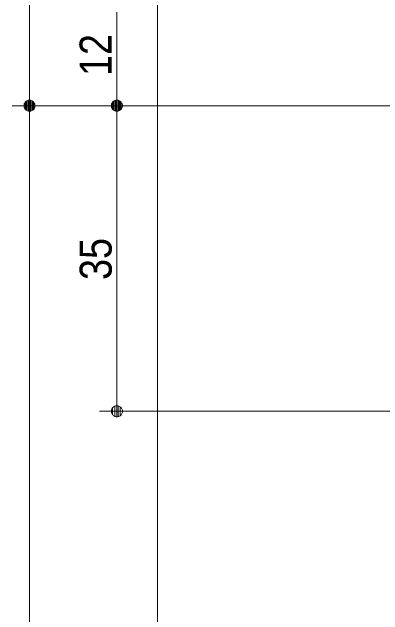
# Model space of a CAD drawing. Units: millimetres, scale not verified, with parts at other scales. Extents: x -6062 to 6062, y -3045 to 3045.
# Drawn here: x -26 to 399, y -43 to 648 of the extents above; entities that cross this region are included whole.
import ezdxf
from ezdxf.enums import TextEntityAlignment as Align

# ---------------------------------------------------------------- set-up
doc = ezdxf.new("R2010")
doc.units = ezdxf.units.MM
doc.header["$LTSCALE"] = 20
for name, color, linetype, lineweight in [('0-1_0', 7, 'Continuous', 9), ('0-2_2寸法-1', 7, 'Continuous', 9), ('0-4_3一般', 7, 'Continuous', 9)]:
    doc.layers.add(name, color=color, linetype=linetype, lineweight=lineweight)
doc.styles.add('ＭＳ Ｐゴシック', font='')
doc.styles.get('ＭＳ Ｐゴシック').set_extended_font_data('MS PGothic')

# ---------------------------------------------------------------- blocks, each defined once
blk = doc.blocks.new('グループ-93')
at = {"layer": '0-4_3一般'}
blk.add_line((38563.7, 19804.9), (38563.7, -40000), dxfattribs=at)
blk = doc.blocks.new('_Dot')
at = {"layer": '0-1_0'}
for p, q in [((-10, 0), (-20, 0)), ((9.78, 2), (-9.78, 2)), ((7.99, 6), (-7.99, 6)), ((9.16, -3.98), (-9.16, -3.98)), ((6, -7.98), (-6, -7.98))]:
    blk.add_line(p, q, dxfattribs=at)
for points in [[(10, 0), (9.92, 1.25), (9.69, 2.49), (9.3, 3.68), (8.76, 4.82), (8.09, 5.88), (7.29, 6.85), (6.37, 7.71), (5.36, 8.44), (4.26, 9.05), (3.09, 9.51), (1.87, 9.82), (0.63, 9.98), (-0.63, 9.98), (-1.87, 9.82), (-3.09, 9.51), (-4.26, 9.05), (-5.36, 8.44), (-6.37, 7.71), (-7.29, 6.85), (-8.09, 5.88), (-8.76, 4.82), (-9.3, 3.68), (-9.69, 2.49), (-9.92, 1.25), (-10, 0), (0, 0)], [(-10, 0), (-9.92, -1.25), (-9.69, -2.49), (-9.3, -3.68), (-8.76, -4.82), (-8.09, -5.88), (-7.29, -6.85), (-6.37, -7.71), (-5.36, -8.44), (-4.26, -9.05), (-3.09, -9.51), (-1.87, -9.82), (-0.63, -9.98), (0.63, -9.98), (1.87, -9.82), (3.09, -9.51), (4.26, -9.05), (5.36, -8.44), (6.37, -7.71), (7.29, -6.85), (8.09, -5.88), (8.76, -4.82), (9.3, -3.68), (9.69, -2.49), (9.92, -1.25), (10, 0), (0, 0)]]:
    blk.add_lwpolyline(points, close=True, dxfattribs=at)

msp = doc.modelspace()

# ---------------------------------------------------------------- linework, layer by layer
at = {"layer": '0-2_2寸法-1'}
for p, q in [((-5.69, 552.96), (-5.69, 977.53)), ((94.31, 552.96), (94.31, 647.53)), ((74.31, 540.25), (-25.69, 540.25)), ((74.31, 540.25), (-25.69, 540.25)), ((530.68, 540.25), (74.31, 540.25)), ((530.68, 540.25), (74.31, 540.25)), ((-5.69, 527.53), (-5.69, -1857.29)), ((94.31, 202.96), (94.31, 527.53)), ((540.68, 190.25), (74.31, 190.25))]:
    msp.add_line(p, q, dxfattribs=at)

# ---------------------------------------------------------------- block references
at = {"layer": '0-2_2寸法-1', "xscale": 0.6356201, "yscale": 0.6356201}
for p, rotation in [((-5.69, 540.25), 270), ((94.31, 540.25), 270), ((-5.69, 540.25), 90), ((94.31, 540.25), 90), ((94.31, 190.25), 270)]:
    msp.add_blockref('_Dot', p, dxfattribs=dict(at, rotation=rotation))
at = {"layer": '0-4_3一般', "xscale": 0.05, "yscale": 0.05}
msp.add_blockref('グループ-93', (-1787.5, 0), dxfattribs=at)

# ---------------------------------------------------------------- texts
at = {"layer": '0-2_2寸法-1', "style": 'ＭＳ Ｐゴシック', "width": 0.9}
for s, p in [('12', (99.27, 574.32)), ('35', (99.37, 340.65))]:
    msp.add_text(s, height=36.66, rotation=90, dxfattribs=at).set_placement(p, align=Align.BOTTOM_LEFT)

doc.saveas('drawing.dxf')
